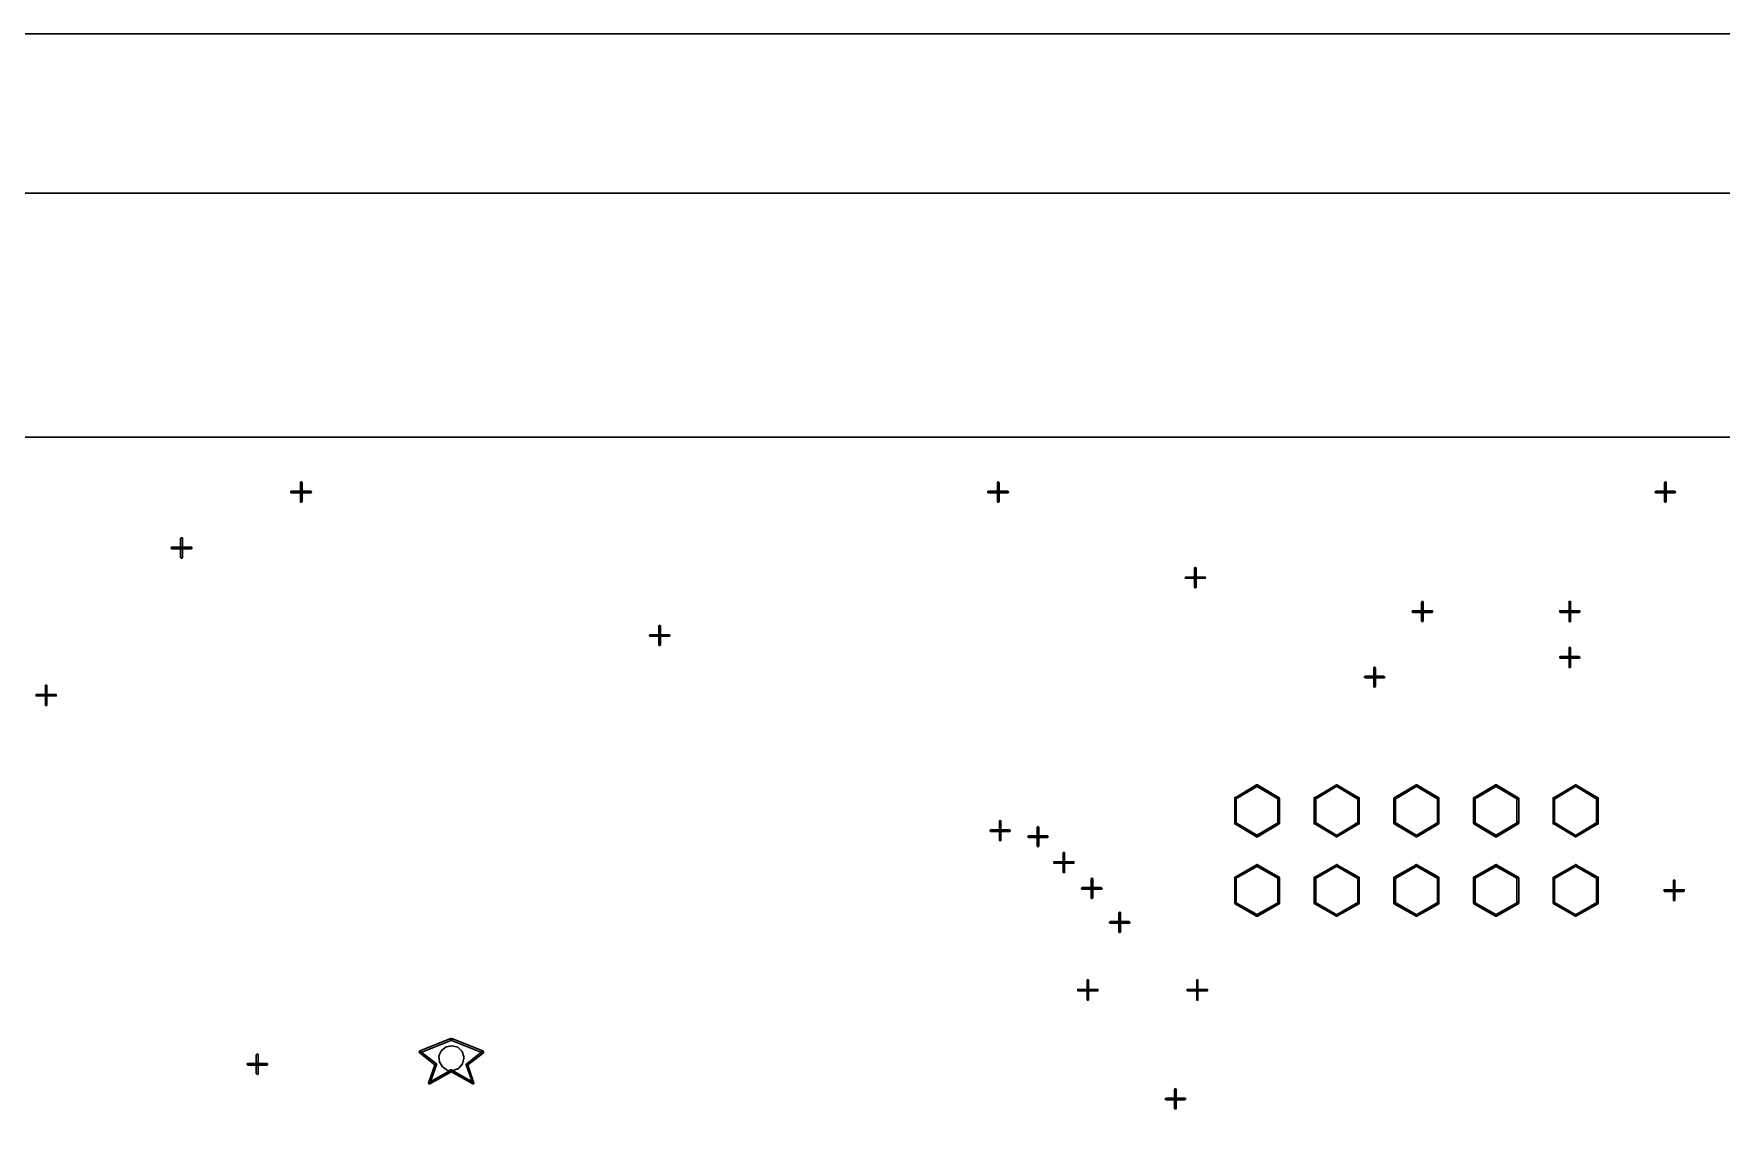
# Model space of a CAD drawing. Header units: millimetres. Extents: x 0 to 1189, y 35 to 806.
# Drawn here: x 649 to 747.6, y 576.8 to 641.3 of the extents above; entities that cross this region are included whole.
import ezdxf

# ---------------------------------------------------------------- set-up
doc = ezdxf.new("R2010")
doc.units = ezdxf.units.MM
doc.layers.add('Pen 1', color=7, linetype='Continuous')

msp = doc.modelspace()

# ---------------------------------------------------------------- linework, layer by layer
at = {"layer": 'Pen 1', "color": 7, "lineweight": 30}
for p, q in [((819.7, 641.325), (471.325, 641.325)), ((471.325, 632), (764.7, 632))]:
    msp.add_line(p, q, dxfattribs=at)
for points in [[(577.65, 395.9), (577.65, 432.575), (471.325, 432.575), (471.325, 617.75), (819.7, 617.75), (819.7, 432.575), (756.45, 432.575), (756.45, 395.9), (577.65, 395.9)], [(664.55, 615.1), (664.55, 615.125), (664.6, 615.15), (664.625, 615.125), (664.65, 615.1), (664.65, 614), (664.625, 613.95), (664.6, 613.95), (664.55, 613.95), (664.55, 614), (664.55, 615.1)], [(664.55, 615.1), (664.55, 615.125), (664.6, 615.15), (664.625, 615.125), (664.65, 615.1), (664.65, 614), (664.625, 613.95), (664.6, 613.95), (664.55, 613.95), (664.55, 614), (664.55, 615.1)], [(705.3, 615.1), (705.325, 615.125), (705.35, 615.15), (705.375, 615.125), (705.4, 615.1), (705.4, 614), (705.375, 613.95), (705.35, 613.95), (705.325, 613.95), (705.3, 614), (705.3, 615.1)], [(705.3, 615.1), (705.325, 615.125), (705.35, 615.15), (705.375, 615.125), (705.4, 615.1), (705.4, 614), (705.375, 613.95), (705.35, 613.95), (705.325, 613.95), (705.3, 614), (705.3, 615.1)], [(744.3, 615.1), (744.325, 615.125), (744.35, 615.15), (744.375, 615.125), (744.4, 615.1), (744.4, 614), (744.375, 613.95), (744.35, 613.95), (744.325, 613.95), (744.3, 614), (744.3, 615.1)], [(744.3, 615.1), (744.325, 615.125), (744.35, 615.15), (744.375, 615.125), (744.4, 615.1), (744.4, 614), (744.375, 613.95), (744.35, 613.95), (744.325, 613.95), (744.3, 614), (744.3, 615.1)], [(664.05, 614.5), (664, 614.5), (664, 614.55), (664, 614.575), (664.05, 614.6), (665.15, 614.6), (665.175, 614.575), (665.2, 614.55), (665.175, 614.5), (665.15, 614.5), (664.05, 614.5)], [(664.05, 614.5), (664, 614.5), (664, 614.55), (664, 614.575), (664.05, 614.6), (665.15, 614.6), (665.175, 614.575), (665.2, 614.55), (665.175, 614.5), (665.15, 614.5), (664.05, 614.5)], [(704.8, 614.5), (704.75, 614.5), (704.75, 614.55), (704.75, 614.575), (704.8, 614.6), (705.9, 614.6), (705.925, 614.575), (705.95, 614.55), (705.925, 614.5), (705.9, 614.5), (704.8, 614.5)], [(704.8, 614.5), (704.75, 614.5), (704.75, 614.55), (704.75, 614.575), (704.8, 614.6), (705.9, 614.6), (705.925, 614.575), (705.95, 614.55), (705.925, 614.5), (705.9, 614.5), (704.8, 614.5)], [(743.8, 614.5), (743.775, 614.5), (743.75, 614.55), (743.775, 614.575), (743.8, 614.6), (744.9, 614.6), (744.925, 614.575), (744.95, 614.55), (744.925, 614.5), (744.9, 614.5), (743.8, 614.5)], [(743.8, 614.5), (743.775, 614.5), (743.75, 614.55), (743.775, 614.575), (743.8, 614.6), (744.9, 614.6), (744.925, 614.575), (744.95, 614.55), (744.925, 614.5), (744.9, 614.5), (743.8, 614.5)], [(657.55, 611.825), (657.575, 611.875), (657.6, 611.875), (657.65, 611.875), (657.65, 611.825), (657.65, 610.725), (657.65, 610.7), (657.6, 610.675), (657.575, 610.7), (657.55, 610.725), (657.55, 611.825)], [(657.55, 611.825), (657.575, 611.875), (657.6, 611.875), (657.65, 611.875), (657.65, 611.825), (657.65, 610.725), (657.65, 610.7), (657.6, 610.675), (657.575, 610.7), (657.55, 610.725), (657.55, 611.825)], [(657.05, 611.225), (657.025, 611.25), (657, 611.275), (657.025, 611.325), (657.05, 611.325), (658.15, 611.325), (658.2, 611.325), (658.2, 611.275), (658.2, 611.25), (658.15, 611.225), (657.05, 611.225)], [(657.05, 611.225), (657.025, 611.25), (657, 611.275), (657.025, 611.325), (657.05, 611.325), (658.15, 611.325), (658.2, 611.325), (658.2, 611.275), (658.2, 611.25), (658.15, 611.225), (657.05, 611.225)], [(716.825, 610.075), (716.85, 610.125), (716.875, 610.125), (716.9, 610.125), (716.925, 610.075), (716.925, 608.975), (716.9, 608.95), (716.875, 608.95), (716.85, 608.95), (716.825, 608.975), (716.825, 610.075)], [(716.825, 610.075), (716.85, 610.125), (716.875, 610.125), (716.9, 610.125), (716.925, 610.075), (716.925, 608.975), (716.9, 608.95), (716.875, 608.95), (716.85, 608.95), (716.825, 608.975), (716.825, 610.075)], [(716.325, 609.5), (716.3, 609.5), (716.275, 609.525), (716.3, 609.575), (716.325, 609.575), (717.425, 609.575), (717.45, 609.575), (717.475, 609.525), (717.45, 609.5), (717.425, 609.5), (716.325, 609.5)], [(716.325, 609.5), (716.3, 609.5), (716.275, 609.525), (716.3, 609.575), (716.325, 609.575), (717.425, 609.575), (717.45, 609.575), (717.475, 609.525), (717.45, 609.5), (717.425, 609.5), (716.325, 609.5)], [(730.1, 608.1), (730.125, 608.15), (730.15, 608.15), (730.175, 608.15), (730.2, 608.1), (730.2, 607), (730.175, 606.975), (730.15, 606.95), (730.125, 606.975), (730.1, 607), (730.1, 608.1)], [(730.1, 608.1), (730.125, 608.15), (730.15, 608.15), (730.175, 608.15), (730.2, 608.1), (730.2, 607), (730.175, 606.975), (730.15, 606.95), (730.125, 606.975), (730.1, 607), (730.1, 608.1)], [(738.725, 608.1), (738.725, 608.15), (738.75, 608.15), (738.8, 608.15), (738.8, 608.1), (738.8, 607), (738.8, 606.975), (738.75, 606.95), (738.725, 606.975), (738.725, 607), (738.725, 608.1)], [(738.725, 608.1), (738.725, 608.15), (738.75, 608.15), (738.8, 608.15), (738.8, 608.1), (738.8, 607), (738.8, 606.975), (738.75, 606.95), (738.725, 606.975), (738.725, 607), (738.725, 608.1)], [(685.5, 606.7), (685.525, 606.75), (685.55, 606.75), (685.575, 606.75), (685.6, 606.7), (685.6, 605.6), (685.575, 605.575), (685.55, 605.575), (685.525, 605.575), (685.5, 605.6), (685.5, 606.7)], [(685.5, 606.7), (685.525, 606.75), (685.55, 606.75), (685.575, 606.75), (685.6, 606.7), (685.6, 605.6), (685.575, 605.575), (685.55, 605.575), (685.525, 605.575), (685.5, 605.6), (685.5, 606.7)], [(729.6, 607.5), (729.575, 607.525), (729.55, 607.55), (729.575, 607.6), (729.6, 607.6), (730.7, 607.6), (730.725, 607.6), (730.75, 607.55), (730.725, 607.525), (730.7, 607.5), (729.6, 607.5)], [(729.6, 607.5), (729.575, 607.525), (729.55, 607.55), (729.575, 607.6), (729.6, 607.6), (730.7, 607.6), (730.725, 607.6), (730.75, 607.55), (730.725, 607.525), (730.7, 607.5), (729.6, 607.5)], [(738.2, 607.5), (738.175, 607.525), (738.175, 607.55), (738.175, 607.6), (738.2, 607.6), (739.3, 607.6), (739.35, 607.6), (739.35, 607.55), (739.35, 607.525), (739.3, 607.5), (738.2, 607.5)], [(738.2, 607.5), (738.175, 607.525), (738.175, 607.55), (738.175, 607.6), (738.2, 607.6), (739.3, 607.6), (739.35, 607.6), (739.35, 607.55), (739.35, 607.525), (739.3, 607.5), (738.2, 607.5)], [(685, 606.125), (684.975, 606.125), (684.95, 606.15), (684.975, 606.2), (685, 606.2), (686.1, 606.2), (686.125, 606.2), (686.15, 606.15), (686.125, 606.125), (686.1, 606.125), (685, 606.125)], [(685, 606.125), (684.975, 606.125), (684.95, 606.15), (684.975, 606.2), (685, 606.2), (686.1, 606.2), (686.125, 606.2), (686.15, 606.15), (686.125, 606.125), (686.1, 606.125), (685, 606.125)], [(738.2, 604.825), (738.175, 604.85), (738.175, 604.875), (738.175, 604.9), (738.2, 604.925), (739.3, 604.925), (739.35, 604.9), (739.35, 604.875), (739.35, 604.85), (739.3, 604.825), (738.2, 604.825)], [(738.2, 604.825), (738.175, 604.85), (738.175, 604.875), (738.175, 604.9), (738.2, 604.925), (739.3, 604.925), (739.35, 604.9), (739.35, 604.875), (739.35, 604.85), (739.3, 604.825), (738.2, 604.825)], [(738.725, 605.425), (738.725, 605.45), (738.75, 605.475), (738.8, 605.45), (738.8, 605.425), (738.8, 604.325), (738.8, 604.3), (738.75, 604.275), (738.725, 604.3), (738.725, 604.325), (738.725, 605.425)], [(738.725, 605.425), (738.725, 605.45), (738.75, 605.475), (738.8, 605.45), (738.8, 605.425), (738.8, 604.325), (738.8, 604.3), (738.75, 604.275), (738.725, 604.3), (738.725, 604.325), (738.725, 605.425)], [(726.8, 603.675), (726.775, 603.7), (726.75, 603.725), (726.775, 603.75), (726.8, 603.775), (727.9, 603.775), (727.925, 603.75), (727.95, 603.725), (727.925, 603.7), (727.9, 603.675), (726.8, 603.675)], [(726.8, 603.675), (726.775, 603.7), (726.75, 603.725), (726.775, 603.75), (726.8, 603.775), (727.9, 603.775), (727.925, 603.75), (727.95, 603.725), (727.925, 603.7), (727.9, 603.675), (726.8, 603.675)], [(727.3, 604.275), (727.325, 604.3), (727.35, 604.325), (727.375, 604.3), (727.4, 604.275), (727.4, 603.175), (727.375, 603.15), (727.35, 603.125), (727.325, 603.15), (727.3, 603.175), (727.3, 604.275)], [(727.3, 604.275), (727.325, 604.3), (727.35, 604.325), (727.375, 604.3), (727.4, 604.275), (727.4, 603.175), (727.375, 603.15), (727.35, 603.125), (727.325, 603.15), (727.3, 603.175), (727.3, 604.275)], [(649.65, 603.225), (649.65, 603.25), (649.7, 603.25), (649.725, 603.25), (649.725, 603.225), (649.725, 602.125), (649.725, 602.075), (649.7, 602.075), (649.65, 602.075), (649.65, 602.125), (649.65, 603.225)], [(649.65, 603.225), (649.65, 603.25), (649.7, 603.25), (649.725, 603.25), (649.725, 603.225), (649.725, 602.125), (649.725, 602.075), (649.7, 602.075), (649.65, 602.075), (649.65, 602.125), (649.65, 603.225)], [(649.15, 602.625), (649.1, 602.625), (649.1, 602.675), (649.1, 602.7), (649.15, 602.7), (650.25, 602.7), (650.275, 602.7), (650.275, 602.675), (650.275, 602.625), (650.25, 602.625), (649.15, 602.625)], [(649.15, 602.625), (649.1, 602.625), (649.1, 602.675), (649.1, 602.7), (649.15, 602.7), (650.25, 602.7), (650.275, 602.7), (650.275, 602.675), (650.275, 602.625), (650.25, 602.625), (649.15, 602.625)], [(720.45, 597.425), (720.5, 597.425), (720.525, 597.4), (720.525, 597.375), (720.5, 597.35), (719.225, 596.6), (719.2, 596.6), (719.175, 596.625), (719.175, 596.65), (719.2, 596.675), (720.45, 597.425)], [(720.45, 597.425), (720.5, 597.425), (720.525, 597.4), (720.525, 597.375), (720.5, 597.35), (719.225, 596.6), (719.2, 596.6), (719.175, 596.625), (719.175, 596.65), (719.2, 596.675), (720.45, 597.425)], [(721.775, 596.675), (721.8, 596.65), (721.8, 596.625), (721.775, 596.6), (721.725, 596.6), (720.45, 597.35), (720.425, 597.375), (720.45, 597.4), (720.475, 597.425), (720.5, 597.425), (721.775, 596.675)], [(721.775, 596.675), (721.8, 596.65), (721.8, 596.625), (721.775, 596.6), (721.725, 596.6), (720.45, 597.35), (720.425, 597.375), (720.45, 597.4), (720.475, 597.425), (720.5, 597.425), (721.775, 596.675)], [(725.125, 597.425), (725.15, 597.425), (725.175, 597.4), (725.175, 597.375), (725.175, 597.35), (725.15, 597.35), (723.9, 596.6), (723.85, 596.6), (723.825, 596.625), (723.825, 596.65), (723.85, 596.675), (725.125, 597.425)], [(725.125, 597.425), (725.15, 597.425), (725.175, 597.4), (725.175, 597.375), (725.175, 597.35), (725.15, 597.35), (723.9, 596.6), (723.85, 596.6), (723.825, 596.625), (723.825, 596.65), (723.85, 596.675), (725.125, 597.425)], [(726.425, 596.675), (726.45, 596.65), (726.45, 596.625), (726.425, 596.6), (726.375, 596.6), (725.125, 597.35), (725.1, 597.375), (725.1, 597.4), (725.125, 597.425), (725.15, 597.425), (725.175, 597.425), (725.15, 597.425), (726.425, 596.675)], [(726.425, 596.675), (726.45, 596.65), (726.45, 596.625), (726.425, 596.6), (726.375, 596.6), (725.125, 597.35), (725.1, 597.375), (725.1, 597.4), (725.125, 597.425), (725.15, 597.425), (725.175, 597.425), (725.15, 597.425), (726.425, 596.675)], [(729.775, 597.425), (729.8, 597.425), (729.825, 597.4), (729.85, 597.375), (729.825, 597.35), (728.55, 596.6), (728.525, 596.6), (728.475, 596.625), (728.475, 596.65), (728.5, 596.675), (729.775, 597.425)], [(729.775, 597.425), (729.8, 597.425), (729.825, 597.4), (729.85, 597.375), (729.825, 597.35), (728.55, 596.6), (728.525, 596.6), (728.475, 596.625), (728.475, 596.65), (728.5, 596.675), (729.775, 597.425)], [(731.1, 596.675), (731.1, 596.65), (731.1, 596.625), (731.075, 596.6), (731.05, 596.6), (729.775, 597.35), (729.75, 597.375), (729.75, 597.4), (729.775, 597.425), (729.825, 597.425), (731.1, 596.675)], [(731.1, 596.675), (731.1, 596.65), (731.1, 596.625), (731.075, 596.6), (731.05, 596.6), (729.775, 597.35), (729.75, 597.375), (729.75, 597.4), (729.775, 597.425), (729.825, 597.425), (731.1, 596.675)], [(734.425, 597.425), (734.475, 597.425), (734.5, 597.4), (734.5, 597.375), (734.475, 597.35), (733.2, 596.6), (733.175, 596.6), (733.15, 596.625), (733.15, 596.65), (733.15, 596.675), (734.425, 597.425)], [(734.425, 597.425), (734.475, 597.425), (734.5, 597.4), (734.5, 597.375), (734.475, 597.35), (733.2, 596.6), (733.175, 596.6), (733.15, 596.625), (733.15, 596.65), (733.15, 596.675), (734.425, 597.425)], [(735.75, 596.675), (735.775, 596.65), (735.775, 596.625), (735.725, 596.6), (735.7, 596.6), (734.425, 597.35), (734.4, 597.375), (734.425, 597.4), (734.45, 597.425), (734.475, 597.425), (735.75, 596.675)], [(735.75, 596.675), (735.775, 596.65), (735.775, 596.625), (735.725, 596.6), (735.7, 596.6), (734.425, 597.35), (734.4, 597.375), (734.425, 597.4), (734.45, 597.425), (734.475, 597.425), (735.75, 596.675)], [(739.1, 597.425), (739.125, 597.425), (739.15, 597.4), (739.15, 597.375), (739.125, 597.35), (737.875, 596.6), (737.825, 596.6), (737.8, 596.625), (737.8, 596.65), (737.825, 596.675), (739.1, 597.425)], [(739.1, 597.425), (739.125, 597.425), (739.15, 597.4), (739.15, 597.375), (739.125, 597.35), (737.875, 596.6), (737.825, 596.6), (737.8, 596.625), (737.8, 596.65), (737.825, 596.675), (739.1, 597.425)], [(740.4, 596.675), (740.425, 596.65), (740.425, 596.625), (740.4, 596.6), (740.35, 596.6), (739.1, 597.35), (739.075, 597.375), (739.075, 597.4), (739.1, 597.425), (739.125, 597.425), (740.4, 596.675)], [(740.4, 596.675), (740.425, 596.65), (740.425, 596.625), (740.4, 596.6), (740.35, 596.6), (739.1, 597.35), (739.075, 597.375), (739.075, 597.4), (739.1, 597.425), (739.125, 597.425), (740.4, 596.675)], [(719.175, 596.65), (719.175, 596.675), (719.2, 596.7), (719.25, 596.675), (719.25, 596.65), (719.25, 595.175), (719.25, 595.15), (719.2, 595.125), (719.175, 595.15), (719.175, 595.175), (719.175, 596.65)], [(719.175, 596.65), (719.175, 596.675), (719.2, 596.7), (719.25, 596.675), (719.25, 596.65), (719.25, 595.175), (719.25, 595.15), (719.2, 595.125), (719.175, 595.15), (719.175, 595.175), (719.175, 596.65)], [(721.8, 595.175), (721.775, 595.15), (721.75, 595.125), (721.725, 595.15), (721.7, 595.175), (721.7, 596.65), (721.725, 596.675), (721.75, 596.7), (721.775, 596.675), (721.8, 596.65), (721.8, 595.175)], [(721.8, 595.175), (721.775, 595.15), (721.75, 595.125), (721.725, 595.15), (721.7, 595.175), (721.7, 596.65), (721.725, 596.675), (721.75, 596.7), (721.775, 596.675), (721.8, 596.65), (721.8, 595.175)], [(723.825, 596.65), (723.825, 596.675), (723.875, 596.7), (723.9, 596.675), (723.925, 596.65), (723.925, 595.175), (723.9, 595.15), (723.875, 595.125), (723.825, 595.15), (723.825, 595.175), (723.825, 596.65)], [(723.825, 596.65), (723.825, 596.675), (723.875, 596.7), (723.9, 596.675), (723.925, 596.65), (723.925, 595.175), (723.9, 595.15), (723.875, 595.125), (723.825, 595.15), (723.825, 595.175), (723.825, 596.65)], [(726.45, 595.175), (726.45, 595.15), (726.4, 595.125), (726.375, 595.15), (726.375, 595.175), (726.375, 596.65), (726.375, 596.675), (726.4, 596.7), (726.45, 596.675), (726.45, 596.65), (726.45, 595.175)], [(726.45, 595.175), (726.45, 595.15), (726.4, 595.125), (726.375, 595.15), (726.375, 595.175), (726.375, 596.65), (726.375, 596.675), (726.4, 596.7), (726.45, 596.675), (726.45, 596.65), (726.45, 595.175)], [(728.475, 596.65), (728.5, 596.675), (728.525, 596.7), (728.55, 596.675), (728.575, 596.65), (728.575, 595.175), (728.55, 595.15), (728.525, 595.125), (728.5, 595.15), (728.475, 595.175), (728.475, 596.65)], [(728.475, 596.65), (728.5, 596.675), (728.525, 596.7), (728.55, 596.675), (728.575, 596.65), (728.575, 595.175), (728.55, 595.15), (728.525, 595.125), (728.5, 595.15), (728.475, 595.175), (728.475, 596.65)], [(731.1, 595.175), (731.1, 595.15), (731.075, 595.125), (731.025, 595.15), (731.025, 595.175), (731.025, 596.65), (731.025, 596.675), (731.075, 596.7), (731.1, 596.675), (731.1, 596.65), (731.1, 595.175)], [(731.1, 595.175), (731.1, 595.15), (731.075, 595.125), (731.025, 595.15), (731.025, 595.175), (731.025, 596.65), (731.025, 596.675), (731.075, 596.7), (731.1, 596.675), (731.1, 596.65), (731.1, 595.175)], [(733.125, 596.65), (733.15, 596.675), (733.175, 596.7), (733.225, 596.675), (733.225, 596.65), (733.225, 595.175), (733.225, 595.15), (733.175, 595.125), (733.15, 595.15), (733.125, 595.175), (733.125, 596.65)], [(733.125, 596.65), (733.15, 596.675), (733.175, 596.7), (733.225, 596.675), (733.225, 596.65), (733.225, 595.175), (733.225, 595.15), (733.175, 595.125), (733.15, 595.15), (733.125, 595.175), (733.125, 596.65)], [(735.775, 595.175), (735.75, 595.15), (735.725, 595.125), (735.7, 595.15), (735.675, 595.175), (735.675, 596.65), (735.7, 596.675), (735.725, 596.7), (735.75, 596.675), (735.775, 596.65), (735.775, 595.175)], [(735.775, 595.175), (735.75, 595.15), (735.725, 595.125), (735.7, 595.15), (735.675, 595.175), (735.675, 596.65), (735.7, 596.675), (735.725, 596.7), (735.75, 596.675), (735.775, 596.65), (735.775, 595.175)], [(737.8, 596.65), (737.8, 596.675), (737.85, 596.7), (737.875, 596.675), (737.875, 596.65), (737.875, 595.175), (737.875, 595.15), (737.85, 595.125), (737.8, 595.15), (737.8, 595.175), (737.8, 596.65)], [(737.8, 596.65), (737.8, 596.675), (737.85, 596.7), (737.875, 596.675), (737.875, 596.65), (737.875, 595.175), (737.875, 595.15), (737.85, 595.125), (737.8, 595.15), (737.8, 595.175), (737.8, 596.65)], [(740.425, 595.175), (740.425, 595.15), (740.375, 595.125), (740.35, 595.15), (740.325, 595.175), (740.325, 596.65), (740.35, 596.675), (740.375, 596.7), (740.425, 596.675), (740.425, 596.65), (740.425, 595.175)], [(740.425, 595.175), (740.425, 595.15), (740.375, 595.125), (740.35, 595.15), (740.325, 595.175), (740.325, 596.65), (740.35, 596.675), (740.375, 596.7), (740.425, 596.675), (740.425, 596.65), (740.425, 595.175)], [(705.425, 595.3), (705.425, 595.325), (705.45, 595.35), (705.5, 595.325), (705.5, 595.3), (705.5, 594.2), (705.5, 594.175), (705.45, 594.15), (705.425, 594.175), (705.425, 594.2), (705.425, 595.3)], [(705.425, 595.3), (705.425, 595.325), (705.45, 595.35), (705.5, 595.325), (705.5, 595.3), (705.5, 594.2), (705.5, 594.175), (705.45, 594.15), (705.425, 594.175), (705.425, 594.2), (705.425, 595.3)], [(707.625, 594.95), (707.65, 594.975), (707.675, 595), (707.7, 594.975), (707.725, 594.95), (707.725, 593.85), (707.7, 593.825), (707.675, 593.8), (707.65, 593.825), (707.625, 593.85), (707.625, 594.95)], [(707.625, 594.95), (707.65, 594.975), (707.675, 595), (707.7, 594.975), (707.725, 594.95), (707.725, 593.85), (707.7, 593.825), (707.675, 593.8), (707.65, 593.825), (707.625, 593.85), (707.625, 594.95)], [(719.2, 595.15), (719.175, 595.175), (719.175, 595.2), (719.2, 595.225), (719.225, 595.225), (720.5, 594.475), (720.525, 594.45), (720.525, 594.425), (720.5, 594.4), (720.45, 594.4), (719.2, 595.15)], [(719.2, 595.15), (719.175, 595.175), (719.175, 595.2), (719.2, 595.225), (719.225, 595.225), (720.5, 594.475), (720.525, 594.45), (720.525, 594.425), (720.5, 594.4), (720.45, 594.4), (719.2, 595.15)], [(720.5, 594.4), (720.475, 594.4), (720.45, 594.425), (720.425, 594.45), (720.45, 594.475), (721.725, 595.225), (721.775, 595.225), (721.8, 595.2), (721.8, 595.175), (721.775, 595.15), (720.5, 594.4)], [(720.5, 594.4), (720.475, 594.4), (720.45, 594.425), (720.425, 594.45), (720.45, 594.475), (721.725, 595.225), (721.775, 595.225), (721.8, 595.2), (721.8, 595.175), (721.775, 595.15), (720.5, 594.4)], [(723.85, 595.15), (723.825, 595.175), (723.825, 595.2), (723.85, 595.225), (723.9, 595.225), (725.15, 594.475), (725.175, 594.45), (725.175, 594.425), (725.15, 594.4), (725.125, 594.4), (723.85, 595.15)], [(723.85, 595.15), (723.825, 595.175), (723.825, 595.2), (723.85, 595.225), (723.9, 595.225), (725.15, 594.475), (725.175, 594.45), (725.175, 594.425), (725.15, 594.4), (725.125, 594.4), (723.85, 595.15)], [(725.15, 594.4), (725.125, 594.4), (725.1, 594.425), (725.1, 594.45), (725.125, 594.475), (726.375, 595.225), (726.425, 595.225), (726.45, 595.2), (726.45, 595.175), (726.425, 595.15), (725.15, 594.4)], [(725.15, 594.4), (725.125, 594.4), (725.1, 594.425), (725.1, 594.45), (725.125, 594.475), (726.375, 595.225), (726.425, 595.225), (726.45, 595.2), (726.45, 595.175), (726.425, 595.15), (725.15, 594.4)], [(728.5, 595.15), (728.475, 595.175), (728.475, 595.2), (728.525, 595.225), (728.55, 595.225), (729.825, 594.475), (729.85, 594.45), (729.825, 594.425), (729.8, 594.4), (729.775, 594.4), (728.5, 595.15)], [(728.5, 595.15), (728.475, 595.175), (728.475, 595.2), (728.525, 595.225), (728.55, 595.225), (729.825, 594.475), (729.85, 594.45), (729.825, 594.425), (729.8, 594.4), (729.775, 594.4), (728.5, 595.15)], [(729.825, 594.4), (729.775, 594.4), (729.75, 594.425), (729.75, 594.45), (729.775, 594.475), (731.05, 595.225), (731.075, 595.225), (731.1, 595.2), (731.1, 595.175), (731.1, 595.15), (729.825, 594.4)], [(729.825, 594.4), (729.775, 594.4), (729.75, 594.425), (729.75, 594.45), (729.775, 594.475), (731.05, 595.225), (731.075, 595.225), (731.1, 595.2), (731.1, 595.175), (731.1, 595.15), (729.825, 594.4)], [(733.15, 595.15), (733.15, 595.175), (733.15, 595.2), (733.175, 595.225), (733.2, 595.225), (734.475, 594.475), (734.5, 594.45), (734.5, 594.425), (734.475, 594.4), (734.425, 594.4), (733.15, 595.15)], [(733.15, 595.15), (733.15, 595.175), (733.15, 595.2), (733.175, 595.225), (733.2, 595.225), (734.475, 594.475), (734.5, 594.45), (734.5, 594.425), (734.475, 594.4), (734.425, 594.4), (733.15, 595.15)], [(734.475, 594.4), (734.45, 594.4), (734.425, 594.425), (734.4, 594.45), (734.425, 594.475), (735.7, 595.225), (735.725, 595.225), (735.775, 595.2), (735.775, 595.175), (735.75, 595.15), (734.475, 594.4)], [(734.475, 594.4), (734.45, 594.4), (734.425, 594.425), (734.4, 594.45), (734.425, 594.475), (735.7, 595.225), (735.725, 595.225), (735.775, 595.2), (735.775, 595.175), (735.75, 595.15), (734.475, 594.4)], [(737.825, 595.15), (737.8, 595.175), (737.8, 595.2), (737.825, 595.225), (737.875, 595.225), (739.125, 594.475), (739.15, 594.45), (739.15, 594.425), (739.125, 594.4), (739.1, 594.4), (737.825, 595.15)], [(737.825, 595.15), (737.8, 595.175), (737.8, 595.2), (737.825, 595.225), (737.875, 595.225), (739.125, 594.475), (739.15, 594.45), (739.15, 594.425), (739.125, 594.4), (739.1, 594.4), (737.825, 595.15)], [(739.125, 594.4), (739.1, 594.4), (739.075, 594.425), (739.075, 594.45), (739.1, 594.475), (740.35, 595.225), (740.4, 595.225), (740.425, 595.2), (740.425, 595.175), (740.4, 595.15), (739.125, 594.4)], [(739.125, 594.4), (739.1, 594.4), (739.075, 594.425), (739.075, 594.45), (739.1, 594.475), (740.35, 595.225), (740.4, 595.225), (740.425, 595.2), (740.425, 595.175), (740.4, 595.15), (739.125, 594.4)], [(704.9, 594.7), (704.875, 594.725), (704.875, 594.75), (704.875, 594.775), (704.9, 594.8), (706, 594.8), (706.05, 594.775), (706.05, 594.75), (706.05, 594.725), (706, 594.7), (704.9, 594.7)], [(704.9, 594.7), (704.875, 594.725), (704.875, 594.75), (704.875, 594.775), (704.9, 594.8), (706, 594.8), (706.05, 594.775), (706.05, 594.75), (706.05, 594.725), (706, 594.7), (704.9, 594.7)], [(707.125, 594.35), (707.1, 594.375), (707.075, 594.4), (707.1, 594.425), (707.125, 594.45), (708.225, 594.45), (708.25, 594.425), (708.275, 594.4), (708.25, 594.375), (708.225, 594.35), (707.125, 594.35)], [(707.125, 594.35), (707.1, 594.375), (707.075, 594.4), (707.1, 594.425), (707.125, 594.45), (708.225, 594.45), (708.25, 594.425), (708.275, 594.4), (708.25, 594.375), (708.225, 594.35), (707.125, 594.35)], [(708.625, 592.85), (708.6, 592.85), (708.6, 592.875), (708.6, 592.925), (708.625, 592.925), (709.725, 592.925), (709.775, 592.925), (709.775, 592.875), (709.775, 592.85), (709.725, 592.85), (708.625, 592.85)], [(708.625, 592.85), (708.6, 592.85), (708.6, 592.875), (708.6, 592.925), (708.625, 592.925), (709.725, 592.925), (709.775, 592.925), (709.775, 592.875), (709.775, 592.85), (709.725, 592.85), (708.625, 592.85)], [(709.15, 593.425), (709.15, 593.475), (709.175, 593.475), (709.225, 593.475), (709.225, 593.425), (709.225, 592.325), (709.225, 592.3), (709.175, 592.3), (709.15, 592.3), (709.15, 592.325), (709.15, 593.425)], [(709.15, 593.425), (709.15, 593.475), (709.175, 593.475), (709.225, 593.475), (709.225, 593.425), (709.225, 592.325), (709.225, 592.3), (709.175, 592.3), (709.15, 592.3), (709.15, 592.325), (709.15, 593.425)], [(710.775, 591.925), (710.775, 591.95), (710.825, 591.975), (710.85, 591.95), (710.875, 591.925), (710.875, 590.825), (710.85, 590.8), (710.825, 590.775), (710.775, 590.8), (710.775, 590.825), (710.775, 591.925)], [(710.775, 591.925), (710.775, 591.95), (710.825, 591.975), (710.85, 591.95), (710.875, 591.925), (710.875, 590.825), (710.85, 590.8), (710.825, 590.775), (710.775, 590.8), (710.775, 590.825), (710.775, 591.925)], [(720.45, 592.75), (720.5, 592.775), (720.525, 592.75), (720.525, 592.7), (720.5, 592.675), (719.225, 591.95), (719.2, 591.95), (719.175, 591.975), (719.175, 592), (719.2, 592.025), (720.45, 592.75)], [(720.45, 592.75), (720.5, 592.775), (720.525, 592.75), (720.525, 592.7), (720.5, 592.675), (719.225, 591.95), (719.2, 591.95), (719.175, 591.975), (719.175, 592), (719.2, 592.025), (720.45, 592.75)], [(719.175, 592), (719.175, 592.025), (719.2, 592.025), (719.25, 592.025), (719.25, 592), (719.25, 590.525), (719.25, 590.5), (719.2, 590.475), (719.175, 590.5), (719.175, 590.525), (719.175, 592)], [(719.175, 592), (719.175, 592.025), (719.2, 592.025), (719.25, 592.025), (719.25, 592), (719.25, 590.525), (719.25, 590.5), (719.2, 590.475), (719.175, 590.5), (719.175, 590.525), (719.175, 592)], [(721.775, 592.025), (721.8, 592), (721.8, 591.975), (721.775, 591.95), (721.725, 591.95), (720.45, 592.675), (720.425, 592.7), (720.45, 592.75), (720.475, 592.775), (720.5, 592.75), (721.775, 592.025)], [(721.775, 592.025), (721.8, 592), (721.8, 591.975), (721.775, 591.95), (721.725, 591.95), (720.45, 592.675), (720.425, 592.7), (720.45, 592.75), (720.475, 592.775), (720.5, 592.75), (721.775, 592.025)], [(721.8, 590.525), (721.775, 590.5), (721.75, 590.475), (721.725, 590.5), (721.7, 590.525), (721.7, 592), (721.725, 592.025), (721.75, 592.025), (721.775, 592.025), (721.8, 592), (721.8, 590.525)], [(721.8, 590.525), (721.775, 590.5), (721.75, 590.475), (721.725, 590.5), (721.7, 590.525), (721.7, 592), (721.725, 592.025), (721.75, 592.025), (721.775, 592.025), (721.8, 592), (721.8, 590.525)], [(725.125, 592.75), (725.15, 592.775), (725.175, 592.75), (725.175, 592.7), (725.15, 592.675), (723.9, 591.95), (723.85, 591.95), (723.825, 591.975), (723.825, 592), (723.85, 592.025), (725.125, 592.75)], [(725.125, 592.75), (725.15, 592.775), (725.175, 592.75), (725.175, 592.7), (725.15, 592.675), (723.9, 591.95), (723.85, 591.95), (723.825, 591.975), (723.825, 592), (723.85, 592.025), (725.125, 592.75)], [(723.825, 592), (723.825, 592.025), (723.875, 592.025), (723.9, 592.025), (723.925, 592), (723.925, 590.525), (723.9, 590.5), (723.875, 590.475), (723.825, 590.5), (723.825, 590.525), (723.825, 592)], [(723.825, 592), (723.825, 592.025), (723.875, 592.025), (723.9, 592.025), (723.925, 592), (723.925, 590.525), (723.9, 590.5), (723.875, 590.475), (723.825, 590.5), (723.825, 590.525), (723.825, 592)], [(726.425, 592.025), (726.45, 592), (726.45, 591.975), (726.425, 591.95), (726.375, 591.95), (725.125, 592.675), (725.1, 592.7), (725.1, 592.75), (725.125, 592.775), (725.15, 592.75), (726.425, 592.025)], [(726.425, 592.025), (726.45, 592), (726.45, 591.975), (726.425, 591.95), (726.375, 591.95), (725.125, 592.675), (725.1, 592.7), (725.1, 592.75), (725.125, 592.775), (725.15, 592.75), (726.425, 592.025)], [(726.45, 590.525), (726.45, 590.5), (726.4, 590.475), (726.375, 590.5), (726.375, 590.525), (726.375, 592), (726.375, 592.025), (726.4, 592.025), (726.45, 592.025), (726.45, 592), (726.45, 590.525)], [(726.45, 590.525), (726.45, 590.5), (726.4, 590.475), (726.375, 590.5), (726.375, 590.525), (726.375, 592), (726.375, 592.025), (726.4, 592.025), (726.45, 592.025), (726.45, 592), (726.45, 590.525)], [(729.775, 592.75), (729.8, 592.775), (729.825, 592.75), (729.85, 592.7), (729.825, 592.675), (728.55, 591.95), (728.525, 591.95), (728.475, 591.975), (728.475, 592), (728.5, 592.025), (729.775, 592.75)], [(729.775, 592.75), (729.8, 592.775), (729.825, 592.75), (729.85, 592.7), (729.825, 592.675), (728.55, 591.95), (728.525, 591.95), (728.475, 591.975), (728.475, 592), (728.5, 592.025), (729.775, 592.75)], [(728.475, 592), (728.5, 592.025), (728.525, 592.025), (728.55, 592.025), (728.575, 592), (728.575, 590.525), (728.55, 590.5), (728.525, 590.475), (728.5, 590.5), (728.475, 590.525), (728.475, 592)], [(728.475, 592), (728.5, 592.025), (728.525, 592.025), (728.55, 592.025), (728.575, 592), (728.575, 590.525), (728.55, 590.5), (728.525, 590.475), (728.5, 590.5), (728.475, 590.525), (728.475, 592)], [(731.1, 592.025), (731.1, 592), (731.1, 591.975), (731.075, 591.95), (731.05, 591.95), (729.775, 592.675), (729.75, 592.7), (729.75, 592.75), (729.775, 592.775), (729.825, 592.75), (731.1, 592.025)], [(731.1, 592.025), (731.1, 592), (731.1, 591.975), (731.075, 591.95), (731.05, 591.95), (729.775, 592.675), (729.75, 592.7), (729.75, 592.75), (729.775, 592.775), (729.825, 592.75), (731.1, 592.025)], [(731.1, 590.525), (731.1, 590.5), (731.075, 590.475), (731.025, 590.5), (731.025, 590.525), (731.025, 592), (731.025, 592.025), (731.075, 592.025), (731.1, 592.025), (731.1, 592), (731.1, 590.525)], [(731.1, 590.525), (731.1, 590.5), (731.075, 590.475), (731.025, 590.5), (731.025, 590.525), (731.025, 592), (731.025, 592.025), (731.075, 592.025), (731.1, 592.025), (731.1, 592), (731.1, 590.525)], [(733.125, 592), (733.15, 592.025), (733.175, 592.025), (733.225, 592.025), (733.225, 592), (733.225, 590.525), (733.225, 590.5), (733.175, 590.475), (733.15, 590.5), (733.125, 590.525), (733.125, 592)], [(733.125, 592), (733.15, 592.025), (733.175, 592.025), (733.225, 592.025), (733.225, 592), (733.225, 590.525), (733.225, 590.5), (733.175, 590.475), (733.15, 590.5), (733.125, 590.525), (733.125, 592)], [(734.425, 592.75), (734.475, 592.775), (734.5, 592.75), (734.5, 592.7), (734.475, 592.675), (733.2, 591.95), (733.175, 591.95), (733.15, 591.975), (733.15, 592), (733.15, 592.025), (734.425, 592.75)], [(734.425, 592.75), (734.475, 592.775), (734.5, 592.75), (734.5, 592.7), (734.475, 592.675), (733.2, 591.95), (733.175, 591.95), (733.15, 591.975), (733.15, 592), (733.15, 592.025), (734.425, 592.75)], [(735.75, 592.025), (735.775, 592), (735.775, 591.975), (735.725, 591.95), (735.7, 591.95), (734.425, 592.675), (734.4, 592.7), (734.425, 592.75), (734.45, 592.775), (734.475, 592.75), (735.75, 592.025)], [(735.75, 592.025), (735.775, 592), (735.775, 591.975), (735.725, 591.95), (735.7, 591.95), (734.425, 592.675), (734.4, 592.7), (734.425, 592.75), (734.45, 592.775), (734.475, 592.75), (735.75, 592.025)], [(735.775, 590.525), (735.75, 590.5), (735.725, 590.475), (735.7, 590.5), (735.675, 590.525), (735.675, 592), (735.7, 592.025), (735.725, 592.025), (735.75, 592.025), (735.775, 592), (735.775, 590.525)], [(735.775, 590.525), (735.75, 590.5), (735.725, 590.475), (735.7, 590.5), (735.675, 590.525), (735.675, 592), (735.7, 592.025), (735.725, 592.025), (735.75, 592.025), (735.775, 592), (735.775, 590.525)], [(739.1, 592.75), (739.125, 592.775), (739.15, 592.75), (739.15, 592.7), (739.125, 592.675), (737.875, 591.95), (737.825, 591.95), (737.8, 591.975), (737.8, 592), (737.825, 592.025), (739.1, 592.75)], [(739.1, 592.75), (739.125, 592.775), (739.15, 592.75), (739.15, 592.7), (739.125, 592.675), (737.875, 591.95), (737.825, 591.95), (737.8, 591.975), (737.8, 592), (737.825, 592.025), (739.1, 592.75)], [(737.8, 592), (737.8, 592.025), (737.85, 592.025), (737.875, 592.025), (737.875, 592), (737.875, 590.525), (737.875, 590.5), (737.85, 590.475), (737.8, 590.5), (737.8, 590.525), (737.8, 592)], [(737.8, 592), (737.8, 592.025), (737.85, 592.025), (737.875, 592.025), (737.875, 592), (737.875, 590.525), (737.875, 590.5), (737.85, 590.475), (737.8, 590.5), (737.8, 590.525), (737.8, 592)], [(740.4, 592.025), (740.425, 592), (740.425, 591.975), (740.4, 591.95), (740.35, 591.95), (739.1, 592.675), (739.075, 592.7), (739.075, 592.75), (739.1, 592.775), (739.125, 592.75), (740.4, 592.025)], [(740.4, 592.025), (740.425, 592), (740.425, 591.975), (740.4, 591.95), (740.35, 591.95), (739.1, 592.675), (739.075, 592.7), (739.075, 592.75), (739.1, 592.775), (739.125, 592.75), (740.4, 592.025)], [(740.425, 590.525), (740.425, 590.5), (740.375, 590.475), (740.35, 590.5), (740.325, 590.525), (740.325, 592), (740.35, 592.025), (740.375, 592.025), (740.425, 592.025), (740.425, 592), (740.425, 590.525)], [(740.425, 590.525), (740.425, 590.5), (740.375, 590.475), (740.35, 590.5), (740.325, 590.525), (740.325, 592), (740.35, 592.025), (740.375, 592.025), (740.425, 592.025), (740.425, 592), (740.425, 590.525)], [(710.275, 591.325), (710.225, 591.35), (710.225, 591.375), (710.225, 591.4), (710.275, 591.425), (711.375, 591.425), (711.4, 591.4), (711.425, 591.375), (711.4, 591.35), (711.375, 591.325), (710.275, 591.325)], [(710.275, 591.325), (710.225, 591.35), (710.225, 591.375), (710.225, 591.4), (710.275, 591.425), (711.375, 591.425), (711.4, 591.4), (711.425, 591.375), (711.4, 591.35), (711.375, 591.325), (710.275, 591.325)], [(744.3, 591.2), (744.275, 591.225), (744.275, 591.25), (744.275, 591.3), (744.3, 591.3), (745.4, 591.3), (745.45, 591.3), (745.45, 591.25), (745.45, 591.225), (745.4, 591.2), (744.3, 591.2)], [(744.3, 591.2), (744.275, 591.225), (744.275, 591.25), (744.275, 591.3), (744.3, 591.3), (745.4, 591.3), (745.45, 591.3), (745.45, 591.25), (745.45, 591.225), (745.4, 591.2), (744.3, 591.2)], [(744.825, 591.8), (744.825, 591.85), (744.85, 591.85), (744.9, 591.85), (744.9, 591.8), (744.9, 590.7), (744.9, 590.675), (744.85, 590.65), (744.825, 590.675), (744.825, 590.7), (744.825, 591.8)], [(744.825, 591.8), (744.825, 591.85), (744.85, 591.85), (744.9, 591.85), (744.9, 591.8), (744.9, 590.7), (744.9, 590.675), (744.85, 590.65), (744.825, 590.675), (744.825, 590.7), (744.825, 591.8)], [(712.4, 589.95), (712.425, 589.975), (712.45, 590), (712.475, 589.975), (712.5, 589.95), (712.5, 588.85), (712.475, 588.8), (712.45, 588.8), (712.425, 588.8), (712.4, 588.85), (712.4, 589.95)], [(712.4, 589.95), (712.425, 589.975), (712.45, 590), (712.475, 589.975), (712.5, 589.95), (712.5, 588.85), (712.475, 588.8), (712.45, 588.8), (712.425, 588.8), (712.4, 588.85), (712.4, 589.95)], [(719.2, 590.475), (719.175, 590.5), (719.175, 590.55), (719.2, 590.575), (719.225, 590.55), (720.5, 589.825), (720.525, 589.8), (720.525, 589.775), (720.5, 589.75), (720.45, 589.75), (719.2, 590.475)], [(719.2, 590.475), (719.175, 590.5), (719.175, 590.55), (719.2, 590.575), (719.225, 590.55), (720.5, 589.825), (720.525, 589.8), (720.525, 589.775), (720.5, 589.75), (720.45, 589.75), (719.2, 590.475)], [(720.5, 589.75), (720.475, 589.75), (720.45, 589.775), (720.425, 589.8), (720.45, 589.825), (721.725, 590.55), (721.775, 590.575), (721.8, 590.55), (721.8, 590.5), (721.775, 590.475), (720.5, 589.75)], [(720.5, 589.75), (720.475, 589.75), (720.45, 589.775), (720.425, 589.8), (720.45, 589.825), (721.725, 590.55), (721.775, 590.575), (721.8, 590.55), (721.8, 590.5), (721.775, 590.475), (720.5, 589.75)], [(723.85, 590.475), (723.825, 590.5), (723.825, 590.55), (723.85, 590.575), (723.9, 590.55), (725.15, 589.825), (725.175, 589.8), (725.175, 589.775), (725.15, 589.75), (725.125, 589.75), (723.85, 590.475)], [(723.85, 590.475), (723.825, 590.5), (723.825, 590.55), (723.85, 590.575), (723.9, 590.55), (725.15, 589.825), (725.175, 589.8), (725.175, 589.775), (725.15, 589.75), (725.125, 589.75), (723.85, 590.475)], [(725.15, 589.75), (725.125, 589.75), (725.1, 589.775), (725.1, 589.8), (725.125, 589.825), (726.375, 590.55), (726.425, 590.575), (726.45, 590.55), (726.45, 590.5), (726.425, 590.475), (725.15, 589.75)], [(725.15, 589.75), (725.125, 589.75), (725.1, 589.775), (725.1, 589.8), (725.125, 589.825), (726.375, 590.55), (726.425, 590.575), (726.45, 590.55), (726.45, 590.5), (726.425, 590.475), (725.15, 589.75)], [(728.5, 590.475), (728.475, 590.5), (728.475, 590.55), (728.525, 590.575), (728.55, 590.55), (729.825, 589.825), (729.85, 589.8), (729.825, 589.775), (729.8, 589.75), (729.775, 589.75), (728.5, 590.475)], [(728.5, 590.475), (728.475, 590.5), (728.475, 590.55), (728.525, 590.575), (728.55, 590.55), (729.825, 589.825), (729.85, 589.8), (729.825, 589.775), (729.8, 589.75), (729.775, 589.75), (728.5, 590.475)], [(729.825, 589.75), (729.775, 589.75), (729.75, 589.775), (729.75, 589.8), (729.775, 589.825), (731.05, 590.55), (731.075, 590.575), (731.1, 590.55), (731.1, 590.5), (731.1, 590.475), (729.825, 589.75)], [(729.825, 589.75), (729.775, 589.75), (729.75, 589.775), (729.75, 589.8), (729.775, 589.825), (731.05, 590.55), (731.075, 590.575), (731.1, 590.55), (731.1, 590.5), (731.1, 590.475), (729.825, 589.75)], [(733.15, 590.475), (733.15, 590.5), (733.15, 590.55), (733.175, 590.575), (733.2, 590.55), (734.475, 589.825), (734.5, 589.8), (734.5, 589.775), (734.475, 589.75), (734.425, 589.75), (733.15, 590.475)], [(733.15, 590.475), (733.15, 590.5), (733.15, 590.55), (733.175, 590.575), (733.2, 590.55), (734.475, 589.825), (734.5, 589.8), (734.5, 589.775), (734.475, 589.75), (734.425, 589.75), (733.15, 590.475)], [(734.475, 589.75), (734.45, 589.75), (734.425, 589.775), (734.4, 589.8), (734.425, 589.825), (735.7, 590.55), (735.725, 590.575), (735.775, 590.55), (735.775, 590.5), (735.75, 590.475), (734.475, 589.75)], [(734.475, 589.75), (734.45, 589.75), (734.425, 589.775), (734.4, 589.8), (734.425, 589.825), (735.7, 590.55), (735.725, 590.575), (735.775, 590.55), (735.775, 590.5), (735.75, 590.475), (734.475, 589.75)], [(737.825, 590.475), (737.8, 590.5), (737.8, 590.55), (737.825, 590.575), (737.875, 590.55), (739.125, 589.825), (739.15, 589.8), (739.15, 589.775), (739.125, 589.75), (739.1, 589.75), (739.075, 589.75), (739.1, 589.75), (737.825, 590.475)], [(737.825, 590.475), (737.8, 590.5), (737.8, 590.55), (737.825, 590.575), (737.875, 590.55), (739.125, 589.825), (739.15, 589.8), (739.15, 589.775), (739.125, 589.75), (739.1, 589.75), (739.075, 589.75), (739.1, 589.75), (737.825, 590.475)], [(739.125, 589.75), (739.1, 589.75), (739.075, 589.775), (739.075, 589.8), (739.075, 589.825), (739.1, 589.825), (740.35, 590.55), (740.4, 590.575), (740.425, 590.55), (740.425, 590.5), (740.4, 590.475), (739.125, 589.75)], [(739.125, 589.75), (739.1, 589.75), (739.075, 589.775), (739.075, 589.8), (739.075, 589.825), (739.1, 589.825), (740.35, 590.55), (740.4, 590.575), (740.425, 590.55), (740.425, 590.5), (740.4, 590.475), (739.125, 589.75)], [(711.9, 589.35), (711.875, 589.35), (711.85, 589.4), (711.875, 589.425), (711.9, 589.45), (713, 589.45), (713.025, 589.425), (713.05, 589.4), (713.025, 589.35), (713, 589.35), (711.9, 589.35)], [(711.9, 589.35), (711.875, 589.35), (711.85, 589.4), (711.875, 589.425), (711.9, 589.45), (713, 589.45), (713.025, 589.425), (713.05, 589.4), (713.025, 589.35), (713, 589.35), (711.9, 589.35)], [(710.55, 585.975), (710.55, 586.025), (710.575, 586.025), (710.625, 586.025), (710.625, 585.975), (710.625, 584.875), (710.625, 584.85), (710.575, 584.85), (710.55, 584.85), (710.55, 584.875), (710.55, 585.975)], [(710.55, 585.975), (710.55, 586.025), (710.575, 586.025), (710.625, 586.025), (710.625, 585.975), (710.625, 584.875), (710.625, 584.85), (710.575, 584.85), (710.55, 584.85), (710.55, 584.875), (710.55, 585.975)], [(716.95, 585.975), (716.95, 586.025), (717, 586.025), (717.025, 586.025), (717.025, 585.975), (717.025, 584.875), (717.025, 584.85), (717, 584.85), (716.95, 584.85), (716.95, 584.875), (716.95, 585.975)], [(716.95, 585.975), (716.95, 586.025), (717, 586.025), (717.025, 586.025), (717.025, 585.975), (717.025, 584.875), (717.025, 584.85), (717, 584.85), (716.95, 584.85), (716.95, 584.875), (716.95, 585.975)], [(710.025, 585.4), (710, 585.4), (710, 585.425), (710, 585.475), (710.025, 585.475), (711.125, 585.475), (711.175, 585.475), (711.175, 585.425), (711.175, 585.4), (711.125, 585.4), (710.025, 585.4)], [(710.025, 585.4), (710, 585.4), (710, 585.425), (710, 585.475), (710.025, 585.475), (711.125, 585.475), (711.175, 585.475), (711.175, 585.425), (711.175, 585.4), (711.125, 585.4), (710.025, 585.4)], [(716.45, 585.4), (716.4, 585.4), (716.4, 585.425), (716.4, 585.475), (716.45, 585.475), (717.55, 585.475), (717.575, 585.475), (717.575, 585.425), (717.575, 585.4), (717.55, 585.4), (716.45, 585.4)], [(716.45, 585.4), (716.4, 585.4), (716.4, 585.425), (716.4, 585.475), (716.45, 585.475), (717.55, 585.475), (717.575, 585.475), (717.575, 585.425), (717.575, 585.4), (717.55, 585.4), (716.45, 585.4)], [(673.35, 582.6), (673.4, 582.6), (673.425, 582.575), (673.425, 582.525), (673.4, 582.5), (671.55, 581.775), (671.525, 581.775), (671.5, 581.8), (671.5, 581.85), (671.525, 581.875), (673.35, 582.6)], [(673.35, 582.6), (673.4, 582.6), (673.425, 582.575), (673.425, 582.525), (673.4, 582.5), (671.55, 581.775), (671.525, 581.775), (671.5, 581.8), (671.5, 581.85), (671.525, 581.875), (673.35, 582.6)], [(674.1, 581.45), (674.025, 581.125), (673.8, 580.85), (673.475, 580.725), (673.125, 580.75), (672.85, 580.95), (672.675, 581.25), (672.65, 581.6), (672.8, 581.9), (673.075, 582.125), (673.425, 582.175), (673.75, 582.1), (674, 581.85), (674.1, 581.525), (674.1, 581.45)], [(674.1, 581.45), (674.025, 581.125), (673.8, 580.85), (673.475, 580.725), (673.125, 580.75), (672.85, 580.95), (672.675, 581.25), (672.65, 581.6), (672.8, 581.9), (673.075, 582.125), (673.425, 582.175), (673.75, 582.1), (674, 581.85), (674.1, 581.525), (674.1, 581.45)], [(675.225, 581.875), (675.25, 581.85), (675.25, 581.8), (675.225, 581.775), (675.2, 581.775), (673.35, 582.5), (673.325, 582.525), (673.325, 582.575), (673.35, 582.6), (673.4, 582.6), (675.225, 581.875)], [(675.225, 581.875), (675.25, 581.85), (675.25, 581.8), (675.225, 581.775), (675.2, 581.775), (673.35, 582.5), (673.325, 582.525), (673.325, 582.575), (673.35, 582.6), (673.4, 582.6), (675.225, 581.875)], [(661.475, 581.05), (661.45, 581.075), (661.425, 581.1), (661.45, 581.125), (661.475, 581.15), (662.575, 581.15), (662.625, 581.125), (662.625, 581.1), (662.625, 581.075), (662.575, 581.05), (661.475, 581.05)], [(661.475, 581.05), (661.45, 581.075), (661.425, 581.1), (661.45, 581.125), (661.475, 581.15), (662.575, 581.15), (662.625, 581.125), (662.625, 581.1), (662.625, 581.075), (662.575, 581.05), (661.475, 581.05)], [(661.975, 581.65), (662, 581.675), (662.025, 581.7), (662.075, 581.675), (662.075, 581.65), (662.075, 580.55), (662.075, 580.525), (662.025, 580.5), (662, 580.525), (661.975, 580.55), (661.975, 581.65)], [(661.975, 581.65), (662, 581.675), (662.025, 581.7), (662.075, 581.675), (662.075, 581.65), (662.075, 580.55), (662.075, 580.525), (662.025, 580.5), (662, 580.525), (661.975, 580.55), (661.975, 581.65)], [(671.525, 581.775), (671.5, 581.825), (671.5, 581.85), (671.525, 581.875), (671.575, 581.85), (672.5, 581.125), (672.5, 581.1), (672.5, 581.05), (672.475, 581.05), (672.425, 581.05), (671.525, 581.775)], [(671.525, 581.775), (671.5, 581.825), (671.5, 581.85), (671.525, 581.875), (671.575, 581.85), (672.5, 581.125), (672.5, 581.1), (672.5, 581.05), (672.475, 581.05), (672.425, 581.05), (671.525, 581.775)], [(672.425, 581.1), (672.45, 581.125), (672.475, 581.125), (672.5, 581.1), (672.5, 581.075), (672.125, 579.975), (672.125, 579.95), (672.075, 579.95), (672.05, 579.975), (672.05, 580), (672.425, 581.1)], [(672.425, 581.1), (672.45, 581.125), (672.475, 581.125), (672.5, 581.1), (672.5, 581.075), (672.125, 579.975), (672.125, 579.95), (672.075, 579.95), (672.05, 579.975), (672.05, 580), (672.425, 581.1)], [(674.325, 581.05), (674.3, 581.05), (674.25, 581.05), (674.25, 581.1), (674.275, 581.125), (675.175, 581.85), (675.225, 581.875), (675.25, 581.85), (675.25, 581.825), (675.25, 581.775), (674.325, 581.05)], [(674.325, 581.05), (674.3, 581.05), (674.25, 581.05), (674.25, 581.1), (674.275, 581.125), (675.175, 581.85), (675.225, 581.875), (675.25, 581.85), (675.25, 581.825), (675.25, 581.775), (674.325, 581.05)], [(674.7, 580), (674.7, 579.975), (674.675, 579.95), (674.65, 579.95), (674.625, 579.975), (674.25, 581.075), (674.25, 581.1), (674.275, 581.125), (674.325, 581.125), (674.325, 581.1), (674.7, 580)], [(674.7, 580), (674.7, 579.975), (674.675, 579.95), (674.65, 579.95), (674.625, 579.975), (674.25, 581.075), (674.25, 581.1), (674.275, 581.125), (674.325, 581.125), (674.325, 581.1), (674.7, 580)], [(672.125, 579.95), (672.075, 579.95), (672.05, 579.975), (672.05, 580), (672.075, 580.025), (673.35, 580.75), (673.4, 580.775), (673.425, 580.75), (673.425, 580.7), (673.4, 580.675), (672.125, 579.95)], [(672.125, 579.95), (672.075, 579.95), (672.05, 579.975), (672.05, 580), (672.075, 580.025), (673.35, 580.75), (673.4, 580.775), (673.425, 580.75), (673.425, 580.7), (673.4, 580.675), (672.125, 579.95)], [(673.35, 580.675), (673.325, 580.7), (673.325, 580.75), (673.375, 580.775), (673.4, 580.75), (674.675, 580.025), (674.7, 580), (674.7, 579.975), (674.675, 579.95), (674.625, 579.95), (673.35, 580.675)], [(673.35, 580.675), (673.325, 580.7), (673.325, 580.75), (673.375, 580.775), (673.4, 580.75), (674.675, 580.025), (674.7, 580), (674.7, 579.975), (674.675, 579.95), (674.625, 579.95), (673.35, 580.675)], [(715.15, 579.025), (715.125, 579.05), (715.1, 579.075), (715.125, 579.1), (715.15, 579.125), (716.25, 579.125), (716.3, 579.1), (716.3, 579.075), (716.3, 579.05), (716.25, 579.025), (715.15, 579.025)], [(715.15, 579.025), (715.125, 579.05), (715.1, 579.075), (715.125, 579.1), (715.15, 579.125), (716.25, 579.125), (716.3, 579.1), (716.3, 579.075), (716.3, 579.05), (716.25, 579.025), (715.15, 579.025)], [(715.65, 579.625), (715.675, 579.65), (715.7, 579.675), (715.75, 579.65), (715.75, 579.625), (715.75, 578.525), (715.75, 578.5), (715.7, 578.475), (715.675, 578.5), (715.65, 578.525), (715.65, 579.625)], [(715.65, 579.625), (715.675, 579.65), (715.7, 579.675), (715.75, 579.65), (715.75, 579.625), (715.75, 578.525), (715.75, 578.5), (715.7, 578.475), (715.675, 578.5), (715.65, 578.525), (715.65, 579.625)]]:
    msp.add_lwpolyline(points, dxfattribs=at)

doc.saveas('drawing.dxf')
